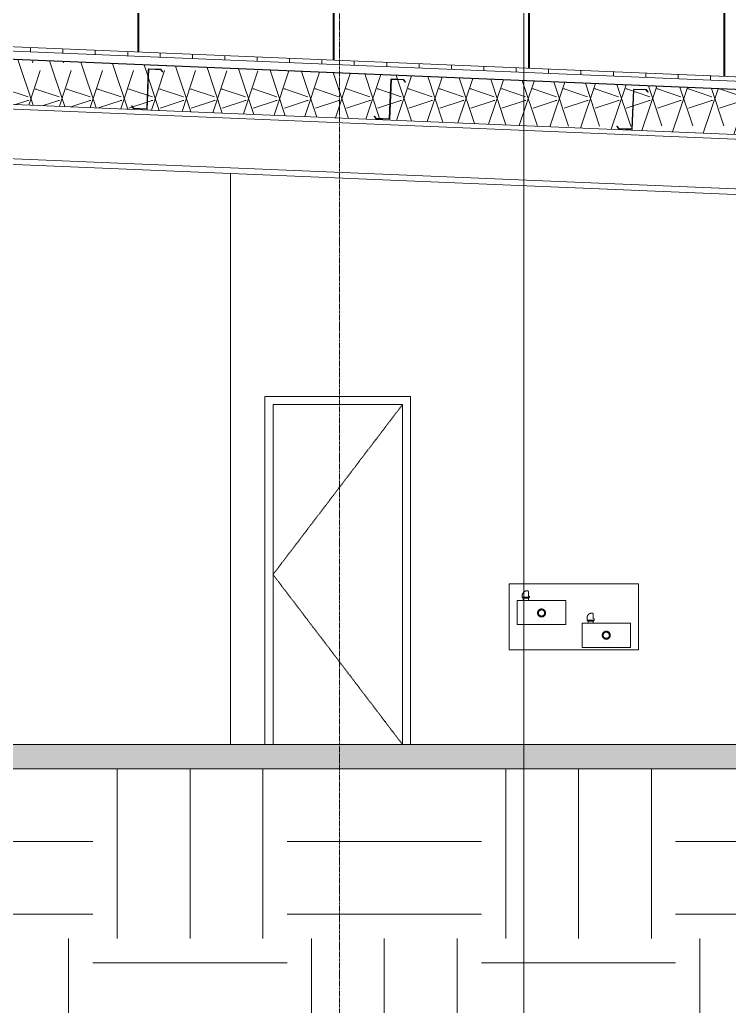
# Model space of a CAD drawing. Header units: inches. Extents: x 21386 to 98546, y -290 to 853.
# Drawn here: x 33033 to 33208.3, y -64.7 to 179.1 of the extents above; entities that cross this region are included whole.
import ezdxf

# ---------------------------------------------------------------- set-up
doc = ezdxf.new("R2010")
doc.units = ezdxf.units.IN
doc.header["$MEASUREMENT"] = 0
doc.linetypes.add('Dash 1_16_', pattern=[0.12499999999999999, 0.06249999999999999, -0.06249999999999999])
doc.linetypes.add('Grid Line 1_2_', pattern=[0.8749999999999999, 0.4999999999999999, -0.125, 0.125, -0.125])
for name, color, linetype, lineweight in [('A-CLNG', 13, 'Continuous', 13), ('A-CLNG-PATT', 13, 'Continuous', 25), ('A-DOOR', 31, 'Continuous', 13), ('A-DOOR-FRAM', 31, 'Continuous', 9), ('A-FLOR', 192, 'Continuous', 13), ('A-FLOR-LEVL', 51, 'Continuous', 9), ('A-FLOR-PATT', 8, 'Continuous', 25), ('A-ROOF', 132, 'Continuous', 13), ('A-WALL', 113, 'Continuous', 13), ('A-WALL-PATT', 111, 'Continuous', 25), ('C-TOPO', 7, 'Continuous', 13), ('G-ANNO-SYMB', 111, 'Continuous', 9), ('I-WALL', 2, 'Continuous', 13), ('P-SANR-FIXT', 6, 'Continuous', 13), ('S-BEAM', 12, 'Continuous', 13), ('S-GRID', 1, 'Continuous', 9)]:
    doc.layers.add(name, color=color, linetype=linetype, lineweight=lineweight)

# ---------------------------------------------------------------- blocks, each defined once
blk = doc.blocks.new('Drinking_Fountain-Haws_Corporation-Wall_Mounted_1119 - 1119-355849-Building Section - North_South looking East _ Fitness Center')
at = {"layer": 'P-SANR-FIXT', "color": 8, "lineweight": 9}
for p, q in [((22616.96697946672, 39.68753689481328), (22584.96697946672, 39.68753689481328)), ((22584.96697946672, 39.68753689481328), (22584.96697946672, 23.43753689481394)), ((22616.96697946672, 23.43753689481394), (22616.96697946672, 39.68753689481328)), ((22588.21697946672, 36.97804294692231), (22588.21697946672, 36.37395144957998)), ((22589.71697946672, 36.75793693775095), (22589.71697946672, 37.7579369377508)), ((22586.96697946672, 35.62617298817066), (22586.96697946672, 29.62617298817066)), ((22586.96697946672, 35.62617298817052), (22589.57137507111, 35.62617298817053)), ((22588.09846258453, 35.62617298817066), (22588.10368432663, 35.62188134886595)), ((22588.21697946672, 36.37395144957998), (22588.46697946672, 36.12395144958089)), ((22589.96697946672, 36.3739514495801), (22588.21697946672, 36.3739514495801)), ((22588.46697946672, 36.12395144958089), (22588.46697946672, 35.62617298817066)), ((22588.46697946672, 36.12395144958008), (22588.53731428609, 36.12395144958008)), ((22589.71697946672, 36.12395144958008), (22588.46697946672, 36.12395144958008)), ((22589.53392120496, 36.12395144958008), (22589.71697946672, 36.12395144958008)), ((22589.57137507112, 35.62617298817052), (22596.36258386232, 35.62617298817052)), ((22589.71697946672, 36.12395144958089), (22589.96697946672, 36.37395144957998)), ((22589.71697946672, 35.62617298817066), (22589.71697946672, 36.12395144958089)), ((22589.7998693368, 36.3739514495801), (22589.96697946672, 36.3739514495801)), ((22589.96697946672, 36.37395144957998), (22589.96697946672, 36.55522887517203)), ((22596.36258386232, 35.62617298817053), (22598.96697946672, 35.62617298817052)), ((22598.96697946672, 29.62617298817066), (22598.96697946672, 35.62617298817066)), ((22605.72166676022, 32.24895144958005), (22605.72166676022, 31.24895144957992)), ((22605.72166676022, 31.24895144957993), (22605.72166676022, 32.24895144958006)), ((22605.73920875562, 32.11916240944215), (22605.73920875562, 32.11916240944215)), ((22589.57137507111, 29.62617298817053), (22586.96697946672, 29.62617298817052)), ((22596.36258386232, 29.62617298817053), (22589.57137507112, 29.62617298817053)), ((22598.96697946672, 29.62617298817052), (22596.36258386232, 29.62617298817053)), ((22602.96697946672, 29.99999999999989), (22602.96697946672, 24.00000000000058)), ((22602.96697946672, 29.99999999999998), (22605.57137507111, 29.99999999999997)), ((22604.22166676022, 31.46905745875154), (22604.22166676022, 30.74895144958067)), ((22604.22166676022, 30.74895144958067), (22604.47166676021, 30.49895144958021)), ((22605.97166676022, 30.74895144958017), (22604.22166676022, 30.74895144958017)), ((22604.47166676021, 30.49895144958021), (22604.47166676021, 29.99999999999989)), ((22604.47166676022, 30.49895144958015), (22604.54200157959, 30.49895144958015)), ((22605.72166676022, 30.49895144958014), (22604.47166676022, 30.49895144958014)), ((22605.53860849846, 30.49895144958015), (22605.72166676022, 30.49895144958015)), ((22605.57137507111, 29.99999999999997), (22612.36258386233, 29.99999999999995)), ((22605.72166676022, 30.49895144958021), (22605.97166676021, 30.74895144958067)), ((22605.72166676022, 29.99999999999989), (22605.72166676022, 30.49895144958021)), ((22605.80455663029, 30.74895144958017), (22605.97166676022, 30.74895144958017)), ((22605.97166676021, 30.74895144958067), (22605.97166676021, 31.04624338700126)), ((22612.36258386232, 29.99999999999995), (22614.96697946672, 29.99999999999994)), ((22614.96697946672, 24.00000000000058), (22614.96697946672, 29.99999999999989)), ((22584.96697946672, 23.43753689481394), (22616.96697946672, 23.43753689481394)), ((22605.57137507111, 23.99999999999986), (22602.96697946672, 23.99999999999987)), ((22612.36258386233, 23.99999999999984), (22605.57137507111, 23.99999999999986)), ((22614.96697946672, 23.99999999999983), (22612.36258386232, 23.99999999999984))]:
    blk.add_line(p, q, dxfattribs=at)
at = {"layer": 'P-SANR-FIXT', "color": 8, "lineweight": 9, "flags": 128}
for points in [[(22592.96919890614, 33.49898478685657), (22592.92960949335, 33.49819289301161), (22592.89008341516, 33.49581847833918), (22592.85068390489, 33.49186534139529), (22592.81147399333, 33.48633980635589), (22592.77251640799, 33.47925071289831), (22592.73387347269, 33.47060940206087), (22592.69560700788, 33.4604296980964), (22592.65777823175, 33.44872788635997), (22592.62044766226, 33.43552268725387), (22592.58367502036, 33.42083522628048), (22592.54751913445, 33.40468900024315), (22592.51203784621, 33.38710983965996), (22592.47728791815, 33.36812586743748), (22592.44332494273, 33.34776745388206), (22592.41020325348, 33.32606716811177), (22592.37797583802, 33.30305972595455), (22592.34669425335, 33.27878193441132), (22592.31640854333, 33.2532726327678), (22592.28716715864, 33.2265726304662), (22592.25901687925, 33.19872464181402), (22592.23200273961, 33.16977321765251), (22592.20616795657, 33.13976467408396), (22592.18155386028, 33.10874701837759), (22592.15819982804, 33.07676987216485), (22592.13614322132, 33.04388439205821), (22592.11541932599, 33.01014318781166), (22592.09606129586, 32.97560023815311), (22592.07810009965, 32.94031080443472), (22592.06156447143, 32.90433134222042), (22592.04648086469, 32.86771941097584), (22592.03287340998, 32.83053358198129), (22592.02076387633, 32.79283334462946), (22592.0101716364, 32.75467901125729), (22592.00111363552, 32.71613162066127), (22591.99360436456, 32.67725284044162), (22591.98765583676, 32.63810486835326), (22591.98327756848, 32.59875033280139), (22591.98047656402, 32.55925219264612), (22591.97925730439, 32.51967363648726), (22591.97962174015, 32.48007798157131), (22591.98156928827, 32.44052857249847), (22591.98509683311, 32.4010886798875), (22591.99019873132, 32.36182139915366), (22591.99686682098, 32.32278954956781), (22592.00509043455, 32.28405557376494), (22592.01485641601, 32.24568143784212), (22592.02614914187, 32.20772853223196), (22592.03895054619, 32.17025757348609), (22592.05324014943, 32.13332850714585), (22592.06899509129, 32.09700041183954), (22592.08619016723, 32.06133140476971), (22592.10479786877, 32.02637854873809), (22592.12478842759, 31.99219776086), (22592.14612986303, 31.95884372310287), (22592.16878803337, 31.92636979481234), (22592.19272669036, 31.8948279273476), (22592.21790753726, 31.86426858096559), (22592.24429029008, 31.83474064410292), (22592.27183274204, 31.8062913551604), (22592.30049083111, 31.77896622693027), (22592.33021871045, 31.75280897378855), (22592.36096882179, 31.72786144176133), (22592.39269197151, 31.70416354157727), (22592.42533740935, 31.68175318482111), (22592.45885290957, 31.66066622328425), (22592.49318485451, 31.64093639160581), (22592.52827832039, 31.62259525330808), (22592.56407716516, 31.60567215029904), (22592.60052411828, 31.59019415593492), (22592.63756087242, 31.57618603170284), (22592.67512817667, 31.56367018761615), (22592.71316593135, 31.55266664635258), (22592.75161328418, 31.54319301123281), (22592.79040872759, 31.53526443805084), (22592.82949019713, 31.52889361083283), (22592.86879517082, 31.52409072154399), (22592.90826076906, 31.5208634537811), (22592.94782385532, 31.51921697048613), (22592.96919890614, 31.51898618948542)], [(22592.96919890614, 33.27148494801657), (22592.93870706043, 33.27087502977782), (22592.90826399516, 33.26904625080022), (22592.87791841275, 33.26600153673974), (22592.84771885966, 33.26174575848962), (22592.81771364872, 33.2562857243878), (22592.78795078189, 33.2496301693235), (22592.75847787339, 33.24178974076529), (22592.72934207359, 33.23277698172513), (22592.70058999355, 33.22260631069719), (22592.67226763048, 33.21129399858376), (22592.64442029411, 33.19885814267094), (22592.61709253423, 33.18531863767601), (22592.59032806943, 33.17069714391904), (22592.56416971715, 33.15501705267037), (22592.53865932518, 33.13830344873089), (22592.51383770468, 33.12058307030282), (22592.48974456498, 33.10188426620983), (22592.46641844993, 33.08223695055029), (22592.44389667637, 33.06167255483764), (22592.42221527432, 33.04022397771917), (22592.40140892939, 33.01792553234225), (22592.3815109273, 32.99481289146264), (22592.36255310061, 32.97092303037483), (22592.3445657778, 32.94629416776196), (22592.32757773476, 32.92096570454908), (22592.3116161487, 32.89497816087385), (22592.29670655479, 32.86837311126317), (22592.28287280518, 32.84119311812163), (22592.27013703092, 32.81348166363808), (22592.25851960654, 32.78528308023045), (22592.24803911743, 32.75664247961539), (22592.23871233015, 32.7276056806453), (22592.23055416556, 32.69821913600288), (22592.22357767498, 32.66852985789217), (22592.21779401932, 32.63858534282384), (22592.21321245119, 32.60843349563505), (22592.20984030011, 32.57812255284842), (22592.20768296082, 32.54770100550707), (22592.20674388459, 32.51721752159632), (22592.20702457375, 32.48672086818841), (22592.20852457925, 32.45625983342291), (22592.21124150141, 32.42588314845774), (22592.21517099372, 32.39563940950814), (22592.22030676984, 32.36557700010611), (22592.22664061363, 32.33574401369186), (22592.23416239228, 32.30618817668017), (22592.24286007255, 32.27695677210648), (22592.25271974002, 32.24809656398168), (22592.2637256213, 32.21965372248258), (22592.27586010935, 32.19167375008704), (22592.28910379157, 32.16420140878348), (22592.3034354809, 32.13728064845635), (22592.31883224968, 32.11095453657993), (22592.33526946638, 32.08526518931797), (22592.35272083494, 32.06025370414444), (22592.37115843692, 32.03596009410206), (22592.39055277607, 32.01242322378256), (22592.41087282559, 31.98968074715948), (22592.43208607773, 31.96776904734259), (22592.45415859583, 31.94672317837729), (22592.47705506855, 31.92657680916466), (22592.50073886642, 31.90736216959784), (22592.52517210043, 31.8891099990018), (22592.55031568261, 31.8718494969545), (22592.57612938858, 31.85560827657935), (22592.60257192194, 31.84041232036214), (22592.62960098025, 31.82628593859216), (22592.65717332281, 31.81325173046697), (22592.68524483974, 31.80133054793863), (22592.71377062259, 31.79054146235661), (22592.74270503622, 31.78090173395584), (22592.77200179172, 31.77242678424512), (22592.80161402054, 31.76513017133687), (22592.83149434943, 31.75902356825498), (22592.86159497622, 31.75411674426176), (22592.89186774636, 31.75041754922848), (22592.92226422985, 31.74793190107824), (22592.95273579882, 31.74666377631809), (22592.96919890614, 31.74648602832475)], [(22592.28169890615, 33.74999999999989), (22592.28169890615, 33.74920010666109), (22592.28169890615, 33.74680170630234)], [(22592.96919890614, 31.51898618948542), (22593.00878831894, 31.51977808333039), (22593.04831439713, 31.52215249800282), (22593.08771390741, 31.52610563494671), (22593.12692381896, 31.53163116998611), (22593.1658814043, 31.53872026344369), (22593.2045243396, 31.54736157428113), (22593.24279080441, 31.5575412782456), (22593.28061958054, 31.56924308998203), (22593.31795015003, 31.58244828908813), (22593.35472279193, 31.59713575006152), (22593.39087867784, 31.61328197609885), (22593.42635996608, 31.63086113668204), (22593.46110989414, 31.64984510890452), (22593.49507286956, 31.67020352245994), (22593.52819455881, 31.69190380823023), (22593.56042197427, 31.71491125038745), (22593.59170355894, 31.73918904193068), (22593.62198926896, 31.76469834357352), (22593.65123065365, 31.7913983458758), (22593.67938093304, 31.81924633452798), (22593.70639507268, 31.84819775868949), (22593.73222985572, 31.87820630225804), (22593.75684395201, 31.90922395796441), (22593.78019798425, 31.94120110417715), (22593.80225459097, 31.97408658428311), (22593.8229784863, 32.00782778853034), (22593.84233651643, 32.0423707381882), (22593.86029771265, 32.07766017190728), (22593.87683334086, 32.11363963412158), (22593.8919169476, 32.15025156536615), (22593.90552440231, 32.18743739436139), (22593.91763393596, 32.22513763171322), (22593.92822617589, 32.26329196508403), (22593.93728417677, 32.30183935568073), (22593.94479344772, 32.34071813590038), (22593.95074197553, 32.37986610798874), (22593.95512024381, 32.4192206435406), (22593.95792124827, 32.45871878369588), (22593.9591405079, 32.49829733985474), (22593.95877607214, 32.53789299477138), (22593.95682852401, 32.57744240384421), (22593.95330097918, 32.6168822964545), (22593.94819908097, 32.65614957718834), (22593.94153099131, 32.69518142677351), (22593.93330737774, 32.73391540257706), (22593.92354139628, 32.7722895384992), (22593.91224867042, 32.81024244411004), (22593.89944726611, 32.84771340285591), (22593.88515766286, 32.88464246919614), (22593.869402721, 32.92097056450314), (22593.85220764506, 32.95663957157229), (22593.83359994351, 32.99159242760391), (22593.8136093847, 33.025773215482), (22593.79226794925, 33.05912725323913), (22593.76960977892, 33.09160118152898), (22593.74567112193, 33.12314304899508), (22593.72049027503, 33.15370239537641), (22593.69410752221, 33.1832303322384), (22593.66656507025, 33.2116796211816), (22593.63790698118, 33.23900474941173), (22593.60817910184, 33.26516200255276), (22593.5774289905, 33.29010953458067), (22593.54570584078, 33.31380743476473), (22593.51306040294, 33.33621779152021), (22593.47954490272, 33.35730475305775), (22593.44521295778, 33.37703458473619), (22593.41011949189, 33.39537572303391), (22593.37432064713, 33.41229882604228), (22593.33787369401, 33.42777682040708), (22593.30083693987, 33.44178494463848), (22593.26326963562, 33.45430078872585), (22593.22523188094, 33.46530432998942), (22593.18678452811, 33.47477796510987), (22593.1479890847, 33.48270653829184), (22593.10890761515, 33.48907736550917), (22593.06960264147, 33.49388025479869), (22593.03013704323, 33.49710752256022), (22592.99057395697, 33.49875400585518), (22592.96919890614, 33.49898478685657)], [(22593.73165274107, 32.50088238140678), (22593.73137323854, 32.53125010815359), (22593.72987323304, 32.5617111429184), (22593.72715631088, 32.59208782788426), (22593.72322681857, 32.62233156683386), (22593.71809104245, 32.65239397623657), (22593.71175719866, 32.68222696265082), (22593.70423542001, 32.71178279966114), (22593.69553773974, 32.74101420423484), (22593.68567807228, 32.76987441236032), (22593.67467219099, 32.79831725385942), (22593.66253770294, 32.82629722625428), (22593.64929402072, 32.85376956755852), (22593.63496233139, 32.88069032788565), (22593.61956556261, 32.90701643976139), (22593.60312834591, 32.93270578702334), (22593.58567697735, 32.95771727219688), (22593.56723937537, 32.98201088223994), (22593.54784503622, 33.00554775255876), (22593.5275249867, 33.02829022918252), (22593.50631173456, 33.05020192900009), (22593.48423921646, 33.07124779796539), (22593.46134274374, 33.09139416717802), (22593.43765894587, 33.11060880674416), (22593.41322571186, 33.1288609773402), (22593.38808212968, 33.14612147938681), (22593.36226842371, 33.16236269976265), (22593.33582589035, 33.17755865597986), (22593.30879683204, 33.19168503774984), (22593.28122448948, 33.20471924587503), (22593.25315297255, 33.21664042840337), (22593.22462718969, 33.22742951398607), (22593.19569277607, 33.23706924238684), (22593.16639602057, 33.24554419209688), (22593.13678379175, 33.25284080500513), (22593.10690346286, 33.25894740808702), (22593.07680283607, 33.26385423208024), (22593.04653006593, 33.2675534271142), (22593.01613358244, 33.27003907526376), (22592.98566201347, 33.27130720002391), (22592.96919890614, 33.27148494801657)], [(22592.96919890614, 31.74648602832475), (22592.99969075186, 31.74709594656418), (22593.03013381713, 31.74892472554178), (22593.06047939954, 31.75196943960157), (22593.09067895263, 31.7562252178517), (22593.12068416356, 31.7616852519542), (22593.1504470304, 31.7683408070185), (22593.1799199389, 31.77618123557671), (22593.2090557387, 31.78519399461619), (22593.23780781874, 31.79536466564549), (22593.26613018181, 31.80667697775892), (22593.29397751818, 31.81911283367106), (22593.32130527806, 31.83265233866531), (22593.34806974286, 31.84727383242228), (22593.37422809514, 31.86295392367163), (22593.39973848711, 31.87966752761111), (22593.42456010761, 31.89738790603918), (22593.44865324731, 31.91608671013285), (22593.47197936235, 31.93573402579239), (22593.49450113592, 31.95629842150436), (22593.51618253797, 31.97774699862283), (22593.5369888829, 32.00004544399975), (22593.55688688499, 32.02315808487936), (22593.57584471168, 32.04704794596649), (22593.59383203448, 32.07167680858004), (22593.61082007754, 32.09700527179292), (22593.62678166359, 32.12299281546746), (22593.6416912575, 32.14959786507814), (22593.65552500711, 32.17677785822037), (22593.66826078137, 32.20448931270324), (22593.67987820575, 32.23268789611155), (22593.69035869486, 32.26132849672661), (22593.69968548214, 32.29036529569738), (22593.70784364673, 32.31975184033912), (22593.71482013731, 32.34944111844982), (22593.72060379297, 32.37938563351816), (22593.7251853611, 32.40953748070695), (22593.72855751218, 32.43984842349358), (22593.73071485147, 32.47026997083561), (22593.7316539277, 32.50075345474568)], [(22593.65669890614, 33.74588084453752), (22593.65669890614, 33.74871014397571), (22593.65669890614, 33.74994172023015)], [(22592.28169890615, 30.72729165180852), (22592.28169890615, 30.72286915546272), (22592.28169890615, 30.72003985602453), (22592.28169890615, 30.71880827977009)], [(22592.28169890615, 30.71875000000035), (22592.28169890615, 30.71957529020563), (22592.28169890615, 30.72204984053258), (22592.28169890615, 30.72616969222975)], [(22593.65669890614, 30.71875000000035), (22593.65669890614, 30.71954989333984), (22593.65669890614, 30.7219482936979), (22593.65669890614, 30.72594136414649)], [(22593.65669890614, 30.72299993994933), (22593.65669890614, 30.72008080936087), (22593.65669890614, 30.7188101301714)], [(22608.96697946672, 27.98999929868581), (22608.92739005392, 27.98920740484085), (22608.88786397573, 27.98683299016842), (22608.84846446546, 27.98287985322452), (22608.8092545539, 27.97735431818513), (22608.77029696856, 27.97026522472755), (22608.73165403326, 27.9616239138901), (22608.69338756845, 27.95144420992563), (22608.65555879232, 27.9397423981892), (22608.61822822283, 27.92653719908311), (22608.58145558094, 27.91184973810972), (22608.54529969502, 27.89570351207238), (22608.50981840679, 27.8781243514892), (22608.47506847872, 27.85914037926671), (22608.44110550331, 27.8387819657113), (22608.40798381405, 27.817081679941), (22608.37575639859, 27.79407423778378), (22608.34447481392, 27.76979644624056), (22608.3141891039, 27.74428714459771), (22608.28494771921, 27.71758714229544), (22608.25679743982, 27.68973915364325), (22608.22978330018, 27.66078772948175), (22608.20394851714, 27.63077918591387), (22608.17933442085, 27.59976153020683), (22608.15598038861, 27.56778438399409), (22608.13392378189, 27.53489890388813), (22608.11319988657, 27.50115769964089), (22608.09384185643, 27.46661474998303), (22608.07588066022, 27.43132531626396), (22608.059345032, 27.39534585404966), (22608.04426142526, 27.35873392280508), (22608.03065397056, 27.32154809381053), (22608.0185444369, 27.2838478564587), (22608.00795219697, 27.2456935230872), (22607.9988941961, 27.2071461324905), (22607.99138492514, 27.16826735227085), (22607.98543639733, 27.12911938018249), (22607.98105812905, 27.08976484463063), (22607.97825712459, 27.05026670447536), (22607.97703786496, 27.01068814831718), (22607.97740230072, 26.97109249339986), (22607.97934984885, 26.93154308432771), (22607.98287739368, 26.89210319171674), (22607.9879792919, 26.8528359109829), (22607.99464738155, 26.81380406139773), (22608.00287099513, 26.77507008559417), (22608.01263697658, 26.73669594967203), (22608.02392970245, 26.6987430440612), (22608.03673110676, 26.66127208531532), (22608.05102071001, 26.62434301897509), (22608.06677565186, 26.58801492366809), (22608.0839707278, 26.55234591659895), (22608.10257842935, 26.51739306056732), (22608.12256898816, 26.48321227268924), (22608.14391042361, 26.44985823493278), (22608.16656859395, 26.41738430664225), (22608.19050725094, 26.38584243917683), (22608.21568809783, 26.35528309279551), (22608.24207085065, 26.32575515593283), (22608.26961330262, 26.29730586698964), (22608.29827139169, 26.26998073875951), (22608.32799927102, 26.24382348561847), (22608.35874938236, 26.21887595359056), (22608.39047253209, 26.19517805340718), (22608.42311796993, 26.17276769665103), (22608.45663347014, 26.15168073511348), (22608.49096541509, 26.13195090343505), (22608.52605888097, 26.11360976513732), (22608.56185772573, 26.09668666212895), (22608.59830467886, 26.08120866776415), (22608.635341433, 26.06720054353276), (22608.67290873724, 26.05468469944538), (22608.71094649193, 26.04368115818182), (22608.74939384476, 26.03420752306204), (22608.78818928816, 26.02627894988007), (22608.82727075771, 26.01990812266275), (22608.86657573139, 26.01510523337254), (22608.90604132963, 26.01187796561101), (22608.94560441589, 26.01023148231605), (22608.96697946672, 26.01000070131466)], [(22608.96697946672, 27.76249945984581), (22608.936487621, 27.76188954160705), (22608.90604455573, 27.76006076262946), (22608.87569897332, 27.75701604856898), (22608.84549942023, 27.75276027031885), (22608.8154942093, 27.74730023621704), (22608.78573134246, 27.74064468115274), (22608.75625843396, 27.73280425259453), (22608.72712263416, 27.72379149355505), (22608.69837055413, 27.71362082252575), (22608.67004819105, 27.70230851041232), (22608.64220085468, 27.68987265450017), (22608.6148730948, 27.67633314950525), (22608.58810863, 27.66171165574827), (22608.56195027773, 27.6460315644996), (22608.53643988575, 27.62931796056012), (22608.51161826526, 27.61159758213206), (22608.48752512555, 27.59289877803906), (22608.46419901051, 27.57325146237952), (22608.44167723695, 27.55268706666687), (22608.41999583489, 27.53123848954841), (22608.39918948996, 27.50894004417149), (22608.37929148788, 27.48582740329187), (22608.36033366119, 27.46193754220474), (22608.34234633838, 27.43730867959119), (22608.32535829533, 27.41198021637764), (22608.30939670928, 27.38599267270377), (22608.29448711536, 27.35938762309309), (22608.28065336575, 27.33220762995087), (22608.2679175915, 27.30449617546731), (22608.25630016712, 27.27629759205968), (22608.24581967801, 27.24765699144462), (22608.23649289072, 27.21862019247386), (22608.22833472614, 27.18923364783212), (22608.22135823556, 27.15954436972141), (22608.2155745799, 27.12959985465307), (22608.21099301177, 27.09944800746428), (22608.20762086069, 27.06913706467765), (22608.2054635214, 27.03871551733631), (22608.20452444517, 27.00823203342555), (22608.20480513432, 26.97773538001832), (22608.20630513983, 26.94727434525283), (22608.20902206198, 26.91689766028697), (22608.21295155429, 26.88665392133738), (22608.21808733042, 26.85659151193466), (22608.2244211742, 26.82675852552109), (22608.23194295285, 26.79720268851009), (22608.24064063312, 26.7679712839364), (22608.25050030059, 26.73911107581092), (22608.26150618188, 26.71066823431182), (22608.27364066993, 26.68268826191696), (22608.28688435215, 26.65521592061271), (22608.30121604147, 26.62829516028626), (22608.31661281025, 26.60196904840985), (22608.33305002695, 26.57627970114789), (22608.35050139552, 26.55126821597435), (22608.36893899749, 26.52697460593129), (22608.38833333664, 26.50343773561247), (22608.40865338616, 26.48069525898871), (22608.42986663831, 26.45878355917183), (22608.4519391564, 26.43773769020653), (22608.47483562912, 26.4175913209939), (22608.498519427, 26.39837668142776), (22608.52295266101, 26.38012451083171), (22608.54809624318, 26.36286400878442), (22608.57390994915, 26.34662278840859), (22608.60035248251, 26.33142683219138), (22608.62738154083, 26.31730045042207), (22608.65495388338, 26.3042662422962), (22608.68302540031, 26.29234505976786), (22608.71155118317, 26.28155597418584), (22608.7404855968, 26.27191624578507), (22608.7697823523, 26.26344129607435), (22608.79939458111, 26.25614468316611), (22608.82927491, 26.2500380800849), (22608.8593755368, 26.24513125609167), (22608.88964830693, 26.24143206105771), (22608.92004479043, 26.23894641290816), (22608.95051635939, 26.23767828814733), (22608.96697946672, 26.23750054015466)], [(22608.28169890614, 28.12500000000058), (22608.28169890614, 28.12420010666109), (22608.28169890614, 28.12180170630302)], [(22608.96697946672, 26.01000070131466), (22609.00656887952, 26.0107925951603), (22609.0460949577, 26.01316700983205), (22609.08549446798, 26.01712014677594), (22609.12470437953, 26.02264568181534), (22609.16366196487, 26.02973477527292), (22609.20230490018, 26.03837608611105), (22609.24057136499, 26.04855579007484), (22609.27840014112, 26.06025760181127), (22609.3157307106, 26.07346280091736), (22609.3525033525, 26.08815026189075), (22609.38865923842, 26.10429648792809), (22609.42414052665, 26.12187564851127), (22609.45889045471, 26.14085962073376), (22609.49285343013, 26.16121803428985), (22609.52597511939, 26.18291832005946), (22609.55820253484, 26.20592576221669), (22609.58948411951, 26.23020355375991), (22609.61976982953, 26.25571285540344), (22609.64901121423, 26.28241285770503), (22609.67716149362, 26.31026084635722), (22609.70417563326, 26.33921227051872), (22609.7300104163, 26.36922081408728), (22609.75462451259, 26.40023846979364), (22609.77797854483, 26.43221561600638), (22609.80003515154, 26.46510109611302), (22609.82075904687, 26.49884230035958), (22609.840117077, 26.53338525001812), (22609.85807827322, 26.56867468373651), (22609.87461390144, 26.60465414595081), (22609.88969750817, 26.64126607719539), (22609.90330496288, 26.67845190619062), (22609.91541449653, 26.71615214354245), (22609.92600673646, 26.75430647691395), (22609.93506473734, 26.79285386750997), (22609.9425740083, 26.83173264772962), (22609.9485225361, 26.87088061981797), (22609.95290080439, 26.91023515536984), (22609.95570180885, 26.94973329552511), (22609.95692106847, 26.98931185168397), (22609.95655663271, 27.02890750660061), (22609.95460908459, 27.06845691567276), (22609.95108153976, 27.10789680828373), (22609.94597964154, 27.14716408901757), (22609.93931155189, 27.18619593860343), (22609.93108793832, 27.2249299144063), (22609.92132195686, 27.26330405032912), (22609.91002923099, 27.30125695593927), (22609.89722782668, 27.33872791468514), (22609.88293822344, 27.37565698102538), (22609.86718328157, 27.41198507633238), (22609.84998820564, 27.44765408340152), (22609.83138050409, 27.48260693943315), (22609.81138994528, 27.51678772731123), (22609.79004850983, 27.55014176506837), (22609.76739033949, 27.5826156933589), (22609.7434516825, 27.61415756082364), (22609.7182708356, 27.64471690720564), (22609.69188808279, 27.67424484406832), (22609.66434563082, 27.70269413301083), (22609.63568754175, 27.73001926124096), (22609.60595966242, 27.75617651438268), (22609.57520955108, 27.78112404640991), (22609.54348640135, 27.80482194659397), (22609.51084096351, 27.82723230335012), (22609.47732546329, 27.84831926488699), (22609.44299351835, 27.86804909656542), (22609.40790005247, 27.88639023486383), (22609.3721012077, 27.9033133378722), (22609.33565425458, 27.91879133223632), (22609.29861750044, 27.93279945646839), (22609.26105019619, 27.94531530055509), (22609.22301244151, 27.95631884181933), (22609.18456508869, 27.96579247693911), (22609.14576964528, 27.97372105012108), (22609.10668817573, 27.9800918773384), (22609.06738320205, 27.98489476662792), (22609.02791760381, 27.98812203439014), (22608.98835451755, 27.9897685176851), (22608.96697946672, 27.98999929868581)], [(22608.96697946672, 26.23750054015466), (22608.99747131244, 26.2381104583941), (22609.0279143777, 26.23993923737101), (22609.05825996011, 26.24298395143149), (22609.0884595132, 26.24723972968162), (22609.11846472414, 26.25269976378343), (22609.14822759097, 26.25935531884841), (22609.17770049948, 26.26719574740662), (22609.20683629927, 26.2762085064461), (22609.23558837931, 26.28637917747472), (22609.26391074238, 26.29769148958815), (22609.29175807876, 26.3101273455003), (22609.31908583864, 26.32366685049522), (22609.34585030343, 26.3382883442522), (22609.37200865571, 26.35396843550155), (22609.39751904769, 26.37068203944035), (22609.42234066818, 26.3884024178691), (22609.44643380789, 26.4071012219614), (22609.46975992293, 26.42674853762095), (22609.49228169649, 26.4473129333336), (22609.51396309855, 26.46876151045206), (22609.53476944347, 26.49105995582898), (22609.55466744556, 26.51417259670928), (22609.57362527225, 26.53806245779641), (22609.59161259506, 26.56269132040928), (22609.60860063811, 26.58801978362283), (22609.62456222416, 26.61400732729738), (22609.63947181807, 26.64061237690806), (22609.65330556768, 26.66779237005029), (22609.66604134194, 26.69550382453316), (22609.67765876632, 26.72370240794078), (22609.68813925543, 26.75234300855585), (22609.69746604271, 26.78137980752661), (22609.7056242073, 26.81076635216835), (22609.71260069788, 26.84045563027906), (22609.71838435354, 26.8704001453474), (22609.72296592168, 26.90055199253687), (22609.72633807275, 26.93086293532281), (22609.72849541204, 26.96128448266416), (22609.72943448827, 26.99176796657492), (22609.72915379912, 27.02226461998283), (22609.72765379362, 27.05272565474832), (22609.72493687146, 27.0831023397135), (22609.72100737915, 27.11334607866309), (22609.71587160302, 27.14340848806581), (22609.70953775924, 27.17324147448006), (22609.70201598059, 27.20279731149106), (22609.69331830031, 27.23202871606475), (22609.68345863285, 27.26088892418955), (22609.67245275156, 27.28933176568865), (22609.66031826351, 27.31731173808419), (22609.64707458129, 27.34478407938776), (22609.63274289196, 27.37170483971489), (22609.61734612318, 27.39803095159062), (22609.60090890649, 27.42372029885326), (22609.58345753792, 27.44873178402612), (22609.56501993594, 27.47302539406918), (22609.54562559679, 27.496562264388), (22609.52530554727, 27.51930474101176), (22609.50409229513, 27.54121644082864), (22609.48201977704, 27.56226230979394), (22609.45912330431, 27.58240867900657), (22609.43543950644, 27.60162331857271), (22609.41100627243, 27.61987548916944), (22609.38586269026, 27.63713599121605), (22609.36004898428, 27.65337721159188), (22609.33360645093, 27.66857316780909), (22609.30657739261, 27.68269954957908), (22609.27900505006, 27.69573375770427), (22609.25093353313, 27.70765494023261), (22609.22240775027, 27.71844402581531), (22609.19347333664, 27.72808375421608), (22609.16417658114, 27.73655870392611), (22609.13456435232, 27.74385531683436), (22609.10468402344, 27.74996191991625), (22609.07458339664, 27.75486874390948), (22609.0443106265, 27.75856793894275), (22609.01391414301, 27.761053587093), (22608.98344257405, 27.76232171185314), (22608.96697946672, 27.76249945984581)], [(22609.65669890614, 28.12088084453752), (22609.65669890614, 28.12371014397571), (22609.65669890615, 28.12494172023015)], [(22608.28169890614, 25.1022916518092), (22608.28169890614, 25.09786915546272), (22608.28169890614, 25.09503985602522), (22608.28169890614, 25.09380827977078)], [(22608.28169890614, 25.09375000000035), (22608.28169890614, 25.09457529020563), (22608.28169890614, 25.09704984053327), (22608.28169890614, 25.10116969222907)], [(22609.65669890614, 25.09375000000035), (22609.65669890614, 25.09454989333984), (22609.65669890614, 25.0969482936979), (22609.65669890614, 25.10094136414649)], [(22609.65669890614, 25.09799993995001), (22609.65669890614, 25.09508080936087), (22609.65669890615, 25.0938101301714)]]:
    blk.add_lwpolyline(points, dxfattribs=at)
at = {"layer": 'P-SANR-FIXT', "color": 8, "lineweight": 9}
for points, knots in [([(22589.46508434556, 38.00781251834258), (22589.39407283971, 38.00938853965583), (22589.28268236934, 38.0013622077268), (22589.13080869618, 37.96862297329443), (22589.01879963611, 37.93419692235501), (22588.92994112258, 37.89687440509002), (22588.8617714885, 37.86242351566733), (22588.81247206037, 37.83514470144506), (22588.76517000695, 37.80605920227643), (22588.71987575511, 37.77487053244636), (22588.67659450592, 37.74218757872328), (22588.63180876808, 37.7058167479645), (22588.58637134645, 37.66510933947621), (22588.54105704106, 37.61936933784807), (22588.49877626779, 37.57252870298423), (22588.4595222512, 37.52488549217413), (22588.42358000021, 37.4757342921915), (22588.39051784539, 37.42591518119456), (22588.36018172015, 37.37590127645215), (22588.33305140912, 37.32474956895345), (22588.31266415954, 37.28207220024944), (22588.29948077032, 37.25248396293311), (22588.29225063732, 37.2357121799553), (22588.28191220146, 37.20995249056308), (22588.26798986901, 37.17004747070278), (22588.25449745265, 37.12723697826566), (22588.2459327512, 37.10010262104922), (22588.24130317543, 37.08572046880189), (22588.23687459723, 37.07209070133386), (22588.23184524713, 37.05578436969535), (22588.2215244224, 37.01935331359513), (22588.21697946672, 36.9944520848275), (22588.21697946672, 36.97804294692225)], [0, 0, 0, 0, 0.1111111111111111, 0.1666666666666667, 0.2222222222222222, 0.2777777777777778, 0.3055555555555556, 0.3333333333333333, 0.361111111111111, 0.3888888888888888, 0.4166666666666666, 0.4444444444444444, 0.4791666666666666, 0.5138888888888888, 0.548611111111111, 0.5833333333333333, 0.6180555555555555, 0.6527777777777777, 0.6875, 0.7222222222222222, 0.7569444444444444, 0.7743055555555556, 0.7829861111111112, 0.7916666666666667, 0.826388888888889, 0.8611111111111112, 0.8784722222222223, 0.8871527777777779, 0.8958333333333334, 0.9131944444444444, 0.9305555555555556, 1, 1, 1, 1]), ([(22588.21697946672, 36.97804294692225), (22588.21697946672, 36.99117025724642), (22588.22047161107, 37.01423400659548), (22588.22925276164, 37.04700519531033), (22588.23541545399, 37.06745131560931), (22588.238858895, 37.0781661329017), (22588.2406512167, 37.08372981787414)], [0, 0, 0, 0, 0.05555555555555555, 0.08333333333333333, 0.09722222222222221, 0.1111111111111111, 0.1111111111111111, 0.1111111111111111, 0.1111111111111111]), ([(22589.71697946672, 37.7579369377508), (22589.71745935129, 37.76891506895713), (22589.71725368524, 37.78501438518956), (22589.71509948335, 37.80576333617036), (22589.71258330869, 37.82092873309134), (22589.70896401352, 37.83584947096467), (22589.70426349602, 37.85049468524166), (22589.69871491881, 37.86465689344931), (22589.69260960056, 37.87812118962346), (22589.68582187454, 37.89087897968901), (22589.67816451719, 37.90307799752611), (22589.66987467527, 37.91464784021959), (22589.66116212204, 37.92556691551732), (22589.65196503467, 37.93583652531005), (22589.6388223188, 37.94869737482186), (22589.60731560543, 37.9746589573498), (22589.54999661435, 38.00329472933608), (22589.4941998382, 38.00955742775256), (22589.46508434556, 38.00781251834257)], [0, 0, 0, 0, 0.07142857142857142, 0.1071428571428571, 0.1428571428571428, 0.1785714285714285, 0.2142857142857143, 0.25, 0.2857142857142857, 0.3214285714285714, 0.3571428571428571, 0.3928571428571428, 0.4285714285714285, 0.4642857142857143, 0.5, 0.5714285714285714, 0.7857142857142857, 1, 1, 1, 1]), ([(22589.71697946672, 36.75793693775094), (22589.71949940327, 36.75021683247002), (22589.72371662613, 36.73920345140218), (22589.73019196354, 36.72565337714261), (22589.73716992466, 36.71285724510701), (22589.74517152748, 36.70120610838703), (22589.75377432527, 36.69068682428046), (22589.76138593333, 36.68211160041044), (22589.77035469077, 36.67331729751161), (22589.77905989886, 36.66611759492108), (22589.78599126609, 36.66085860628504), (22589.7928692336, 36.65591136312434), (22589.80154937454, 36.65050722982863), (22589.81186670248, 36.64496258502974), (22589.82528314373, 36.63849213340526), (22589.8350834404, 36.63492075142797), (22589.84146871949, 36.63309317636259)], [0, 0, 0, 0, 0.1, 0.15, 0.2, 0.3, 0.35, 0.4, 0.475, 0.55, 0.5875, 0.625, 0.7, 0.7749999999999999, 0.85, 1, 1, 1, 1]), ([(22589.84146871949, 36.6330931763626), (22589.83295501404, 36.63552994311641), (22589.81983782097, 36.64074372727778), (22589.80385480353, 36.64919365758904), (22589.79460580775, 36.65481166478737), (22589.78656484505, 36.66034782824028), (22589.77731616782, 36.66744165850857), (22589.76866342814, 36.6749596195729), (22589.76195088787, 36.68163260006119), (22589.75541257779, 36.68877220136864), (22589.74727026543, 36.69845913633382), (22589.73963825849, 36.70920343168731), (22589.73411999783, 36.71844425899362), (22589.72631347923, 36.73294471233789), (22589.72075937155, 36.74635677982943), (22589.71697946672, 36.75793693775095)], [0, 0, 0, 0, 0.2, 0.3, 0.35, 0.4, 0.475, 0.55, 0.5875, 0.625, 0.7, 0.7749999999999999, 0.8125, 0.85, 1, 1, 1, 1]), ([(22589.84146871949, 36.63309317636259), (22589.84977941574, 36.6329626319079), (22589.86558329413, 36.6317683270867), (22589.88327545461, 36.62811490481175), (22589.89617906532, 36.62358534488675), (22589.90523110679, 36.61935992097195), (22589.91365975948, 36.61462089397032), (22589.92147316227, 36.60973667588054), (22589.9286508183, 36.60452114044043), (22589.93519816251, 36.59878734816682), (22589.94015183705, 36.59391854473356), (22589.94381848218, 36.59007367713387), (22589.94642289783, 36.58729280250896), (22589.94887595164, 36.58448503350709), (22589.95193849063, 36.58057014906615), (22589.95538336024, 36.57561940645638), (22589.95890701567, 36.5700238186413), (22589.961820791, 36.56539783976625), (22589.96411036265, 36.56181599737726), (22589.96630776409, 36.55787105124133), (22589.96697946672, 36.5560049172071), (22589.96697946672, 36.55522887517139)], [0, 0, 0, 0, 0.1, 0.2, 0.25, 0.3, 0.35, 0.4, 0.45, 0.5, 0.55, 0.575, 0.6, 0.625, 0.6499999999999999, 0.7, 0.75, 0.8, 0.8500000000000001, 0.9, 1, 1, 1, 1]), ([(22589.96697946672, 36.55522887517139), (22589.96697946672, 36.55600491720713), (22589.96630776409, 36.55787105124133), (22589.96411036265, 36.56181599737724), (22589.961820791, 36.56539783976623), (22589.95890701567, 36.57002381864129), (22589.95538336024, 36.57561940645643), (22589.95193849063, 36.58057014906617), (22589.94887595164, 36.58448503350709), (22589.94642289783, 36.58729280250896), (22589.94381848218, 36.59007367713387), (22589.94015183705, 36.5939185447336), (22589.93519816251, 36.59878734816676), (22589.9286508183, 36.60452114044043), (22589.92147316227, 36.60973667588055), (22589.91365975948, 36.61462089397032), (22589.90523110679, 36.61935992097196), (22589.89617906532, 36.62358534488675), (22589.88327545461, 36.62811490481175), (22589.86558329413, 36.63176832708667), (22589.84977941574, 36.63296263190789), (22589.84146871949, 36.63309317636261)], [0, 0, 0, 0, 0.1, 0.15, 0.2, 0.25, 0.3, 0.35, 0.375, 0.4, 0.425, 0.45, 0.5, 0.55, 0.6, 0.6499999999999999, 0.7, 0.75, 0.8, 0.9, 1, 1, 1, 1]), ([(22605.46977163905, 32.49882703017179), (22605.3987601332, 32.50040305148503), (22605.28736966284, 32.492376719556), (22605.13549598967, 32.45963748512361), (22605.0234869296, 32.42521143418423), (22604.93462841607, 32.38788891691922), (22604.866458782, 32.35343802749657), (22604.81715935386, 32.32615921327427), (22604.76985730044, 32.29707371410564), (22604.72456304861, 32.26588504427556), (22604.68128179941, 32.23320209055251), (22604.63649606158, 32.19683125979372), (22604.59105863995, 32.15612385130539), (22604.54574433455, 32.11038384967729), (22604.50346356129, 32.06354321481345), (22604.46420954469, 32.01590000400335), (22604.4282672937, 31.96674880402073), (22604.39520513888, 31.91692969302377), (22604.36486901364, 31.86691578828137), (22604.33773870262, 31.81576408078267), (22604.31735145304, 31.77308671207868), (22604.30416806382, 31.74349847476231), (22604.29693793081, 31.72672669178451), (22604.28659949495, 31.70096700239224), (22604.27267716251, 31.66106198253239), (22604.25918474614, 31.61825149009491), (22604.2506200447, 31.59111713287843), (22604.24599046892, 31.57673498063114), (22604.24156189073, 31.56310521316309), (22604.23653254063, 31.54679888152454), (22604.22621171589, 31.5103678254244), (22604.22166676022, 31.48546659665665), (22604.22166676022, 31.46905745875148)], [0, 0, 0, 0, 0.1111111111111111, 0.1666666666666667, 0.2222222222222222, 0.2777777777777778, 0.3055555555555556, 0.3333333333333333, 0.361111111111111, 0.3888888888888888, 0.4166666666666666, 0.4444444444444444, 0.4791666666666666, 0.5138888888888888, 0.548611111111111, 0.5833333333333333, 0.6180555555555555, 0.6527777777777777, 0.6875, 0.7222222222222222, 0.7569444444444444, 0.7743055555555556, 0.7829861111111112, 0.7916666666666667, 0.826388888888889, 0.8611111111111112, 0.8784722222222223, 0.8871527777777779, 0.8958333333333334, 0.9131944444444444, 0.9305555555555556, 1, 1, 1, 1]), ([(22605.72166676022, 32.24895144958006), (22605.72214664479, 32.25992958078638), (22605.72194097873, 32.2760288970188), (22605.71978677684, 32.29677784799961), (22605.71727060219, 32.3119432449206), (22605.71365130701, 32.32686398279392), (22605.70895078951, 32.3415091970709), (22605.7034022123, 32.35567140527855), (22605.69729689405, 32.36913570145269), (22605.69050916804, 32.38189349151826), (22605.68285181068, 32.39409250935536), (22605.67456196877, 32.40566235204881), (22605.66584941554, 32.41658142734657), (22605.65665232816, 32.42685103713927), (22605.6435096123, 32.43971188665112), (22605.61200289892, 32.46567346917892), (22605.55468390784, 32.49430924116531), (22605.4988871317, 32.50057193958175), (22605.46977163905, 32.49882703017179)], [0, 0, 0, 0, 0.07142857142857142, 0.1071428571428571, 0.1428571428571428, 0.1785714285714285, 0.2142857142857143, 0.25, 0.2857142857142857, 0.3214285714285714, 0.3571428571428571, 0.3928571428571428, 0.4285714285714285, 0.4642857142857143, 0.5, 0.5714285714285714, 0.7857142857142857, 1, 1, 1, 1]), ([(22605.69718818723, 32.36901491340821), (22605.69825602927, 32.36683283271397), (22605.70240451154, 32.35799391251455), (22605.70912664702, 32.34160997700502), (22605.71474293107, 32.32314935565953), (22605.71790508595, 32.30817070465389), (22605.72033061158, 32.29293835824208), (22605.72204941061, 32.27337818175942), (22605.72202667365, 32.25718504798479), (22605.72166676022, 32.24895144958005)], [0.7142857142857142, 0.7142857142857142, 0.7142857142857142, 0.7142857142857142, 0.7321428571428572, 0.7857142857142857, 0.8392857142857142, 0.8660714285714285, 0.8928571428571428, 0.9464285714285714, 1, 1, 1, 1]), ([(22604.22166676022, 31.46905745875147), (22604.22166676022, 31.48218476907564), (22604.22515890457, 31.5052485184247), (22604.23394005514, 31.53801970713956), (22604.24010274749, 31.55846582743851), (22604.24354618849, 31.56918064473093), (22604.24533851019, 31.57474432970336)], [0, 0, 0, 0, 0.05555555555555555, 0.08333333333333333, 0.09722222222222221, 0.1111111111111111, 0.1111111111111111, 0.1111111111111111, 0.1111111111111111]), ([(22605.72166676022, 31.24895144957992), (22605.72418669676, 31.241231344299), (22605.72840391962, 31.23021796323117), (22605.73487925704, 31.21666788897159), (22605.74185721816, 31.20387175693597), (22605.74985882098, 31.19222062021601), (22605.75846161876, 31.18170133610944), (22605.76281110908, 31.1768012081837), (22605.76501283193, 31.17445173951611)], [0, 0, 0, 0, 0.1, 0.15, 0.2, 0.3, 0.35, 0.4, 0.4, 0.4, 0.4]), ([(22605.76501013231, 31.17445117702104), (22605.76391411198, 31.17562759342259), (22605.75955705046, 31.18043250886199), (22605.75195755892, 31.18947364816286), (22605.74432555198, 31.20021794351628), (22605.73880729132, 31.2094587708226), (22605.73100077272, 31.22395922416686), (22605.72544666504, 31.23737129165849), (22605.72166676022, 31.24895144957993)], [0.6000000000000001, 0.6000000000000001, 0.6000000000000001, 0.6000000000000001, 0.625, 0.7, 0.7749999999999999, 0.8125, 0.85, 1, 1, 1, 1]), ([(22605.84615601299, 31.12410768819169), (22605.83764230753, 31.12654445494545), (22605.82452511447, 31.13175823910676), (22605.80854209703, 31.14020816941803), (22605.79929310125, 31.14582617661635), (22605.79469826542, 31.14898969858945), (22605.79239494694, 31.15064813820821)], [0, 0, 0, 0, 0.2, 0.3, 0.35, 0.4, 0.4, 0.4, 0.4]), ([(22605.79239627784, 31.15064977918258), (22605.79354499183, 31.1498175439871), (22605.79813520315, 31.14656559940026), (22605.80623666804, 31.14152174165751), (22605.81655399597, 31.13597709685871), (22605.82997043723, 31.12950664523428), (22605.8397707339, 31.12593526325703), (22605.84615601299, 31.12410768819168)], [0.6000000000000001, 0.6000000000000001, 0.6000000000000001, 0.6000000000000001, 0.625, 0.7, 0.7749999999999999, 0.85, 1, 1, 1, 1]), ([(22605.84615601299, 31.12410768819169), (22605.85446670924, 31.12397714373699), (22605.87027058762, 31.1227828389158), (22605.8879627481, 31.11912941664085), (22605.90086635881, 31.11459985671585), (22605.90991840029, 31.11037443280105), (22605.91834705298, 31.10563540579941), (22605.92616045577, 31.10075118770965), (22605.93333811179, 31.09553565226951), (22605.93988545601, 31.08980185999592), (22605.94483913054, 31.08493305656265), (22605.94850577567, 31.08108818896297), (22605.95111019132, 31.07830731433805), (22605.95356324513, 31.07549954533619), (22605.95662578413, 31.07158466089525), (22605.96007065374, 31.06663391828545), (22605.96359430917, 31.0610383304704), (22605.96650808449, 31.05641235159532), (22605.96879765614, 31.05283050920635), (22605.97099505759, 31.04888556307043), (22605.97166676022, 31.04701942903621), (22605.97166676022, 31.04624338700048)], [0, 0, 0, 0, 0.1, 0.2, 0.25, 0.3, 0.35, 0.4, 0.45, 0.5, 0.55, 0.575, 0.6, 0.625, 0.6499999999999999, 0.7, 0.75, 0.8, 0.8500000000000001, 0.9, 1, 1, 1, 1]), ([(22605.97166676022, 31.04624338700048), (22605.97166676022, 31.04701942903621), (22605.97099505759, 31.04888556307044), (22605.96879765614, 31.05283050920634), (22605.96650808449, 31.05641235159533), (22605.96359430917, 31.06103833047039), (22605.96007065374, 31.06663391828554), (22605.95662578413, 31.07158466089525), (22605.95356324513, 31.0754995453362), (22605.95111019132, 31.07830731433807), (22605.94850577567, 31.08108818896297), (22605.94483913054, 31.08493305656265), (22605.93988545601, 31.08980185999591), (22605.93333811179, 31.09553565226953), (22605.92616045577, 31.10075118770964), (22605.91834705298, 31.10563540579942), (22605.90991840029, 31.11037443280105), (22605.90086635881, 31.11459985671584), (22605.8879627481, 31.11912941664084), (22605.87027058762, 31.12278283891581), (22605.85446670924, 31.12397714373699), (22605.84615601299, 31.12410768819169)], [0, 0, 0, 0, 0.1, 0.15, 0.2, 0.25, 0.3, 0.35, 0.375, 0.4, 0.425, 0.45, 0.5, 0.55, 0.6, 0.6499999999999999, 0.7, 0.75, 0.8, 0.9, 1, 1, 1, 1])]:
    blk.add_open_spline(points, degree=3, knots=knots, dxfattribs=at)
blk = doc.blocks.new('Locker Rooms and Restrooms_rvt-3-Building Section - North_South looking East _ Fitness Center')
at = {"color": 8, "lineweight": 9}
blk.add_blockref('Drinking_Fountain-Haws_Corporation-Wall_Mounted_1119 - 1119-355849-Building Section - North_South looking East _ Fitness Center', (0, 0), dxfattribs=at)
blk = doc.blocks.new('Struct_Xcel_Sports Complex_rvt-3-Building Section - North_South looking East _ Fitness Center')
at = {"layer": 'A-FLOR-PATT', "lineweight": 9}
h = blk.add_hatch(dxfattribs=at)
h.set_pattern_fill('FP_45', color=256, style=0, pattern_type=2)
h.set_pattern_definition([(49.99999999999999, (22011.012, 102), (55.08540092433552, -4.819842010399984), [5.76, -63.36]), (355, (22011.012, 102), (-10.65568887076341, 57.76853117995548), [4.608000000000001, -50.688]), (100.451, (22015.602, 101.598), (44.42946763329039, 52.94866132228842), [4.895, -53.848]), (46.184, (22011.012, 117.36), (81.96444173651602, -12.71212223907837), [8.64, -95.04]), (96.636, (22017.842, 116.301), (71.78149636030851, 74.81237833590787), [7.343, -80.77199999999999]), (351.184, (22011.012, 117.36), (71.78194683429966, 74.81243234033883), [6.912000000000001, -76.032]), (21, (22018.692, 113.52), (45.84207144938917, -30.92146111083851), [5.76, -63.36]), (326, (22018.692, 113.52), (18.68706418402729, 55.69147629738364), [4.608000000000001, -50.688]), (71.45100000000001, (22022.512, 110.943), (64.52890835799828, 24.77010932808051), [4.895, -53.848]), (37.50000000000001, (22011.012, 102), (0.933894640541661, 25.56681620382889), [2.534, -47.53899999999999, 2.534, -48.922, -50.88]), (37.50000000000001, (22011.012, 102), (0.933894640541661, 25.56681620382889), [-101.53, 2.534, -48.346]), (7.499999999999999, (22011.012, 102), (20.20403996418253, 30.29130269773347), [2.534, -26.803, 2.534, -46.387, -19.392]), (7.499999999999999, (22011.012, 102), (20.20403996418253, 30.29130269773347), [-78.259, 2.534, -16.858]), (327.5, (21993.885, 102), (40.99778450279307, -1.732402627145404), [2.534, -16.666, 2.534, -57.37, -79.488]), (327.5, (21993.885, 102), (40.99778450279307, -1.732402627145404), [-79.104, 2.534, -76.954]), (317.5, (21986.205, 102), (44.78888311775997, 7.687838582048734), [2.534, -22.426, 2.534, -37.248, -56.448]), (317.5, (21986.205, 102), (44.78888311775997, 7.687838582048734), [-64.742, 2.534, -53.91399999999999])])
h.paths.add_polyline_path([(21132.30281039637, -5.999999999999999), (22790.80281039639, -5.999999999999999), (22790.80281039639, 0), (21132.30281039637, 0), (21132.30281039637, -1.687117618593674)], flags=0)
at = {"layer": 'A-FLOR', "color": 7}
for p, q in [((22790.80281039639, 0), (21132.30281039637, 0)), ((21132.30281039637, -5.999999999999999), (22790.80281039639, -5.999999999999999))]:
    blk.add_line(p, q, dxfattribs=at)
blk = doc.blocks.new('W-Wide Flange - 1_-3_ deep-1401279-Building Section - North_South looking East _ Fitness Center')
at = {"layer": 'S-BEAM', "color": 8, "lineweight": 9}
for p, q in [((22778.49662631851, 143.8373422682965), (22370.3028103962, 160.8454179317248)), ((22370.3028103962, 148.5547628321063), (22777.98540322944, 131.5679881307224)), ((22777.92878568863, 130.2091671513168), (22370.3028103962, 147.1935827885003))]:
    blk.add_line(p, q, dxfattribs=at)
blk = doc.blocks.new('Single-Flush - 32_ x 84_-460923-Building Section - North_South looking East _ Fitness Center')
at = {"layer": 'A-DOOR', "color": 8, "linetype": 'Dash 1_16_', "lineweight": 9}
for p, q in [((22558.61531039637, 83.99999999999997), (22526.61531039638, 41.99999999999998)), ((22558.61531039637, -1.773666454062932e-15), (22526.61531039638, 41.99999999999999))]:
    blk.add_line(p, q, dxfattribs=at)
at = {"layer": 'A-DOOR-FRAM', "color": 8}
for p, q in [((22524.61531039638, 85.99999999999997), (22524.61531039638, 0)), ((22560.61531039638, 85.99999999999997), (22524.61531039638, 85.99999999999997)), ((22560.61531039638, 0), (22560.61531039638, 85.99999999999997)), ((22526.61531039638, 0), (22526.61531039638, 83.99999999999997)), ((22526.61531039638, 83.99999999999997), (22558.61531039637, 83.99999999999997)), ((22558.61531039637, 83.99999999999997), (22558.61531039637, 0))]:
    blk.add_line(p, q, dxfattribs=at)
blk = doc.blocks.new('Girt_Z - 10_D-1732032-Building Section - North_South looking East _ Fitness Center')
at = {"layer": 'S-BEAM', "color": 7}
for p, q in [((22615.69729524349, 161.8028418743342), (22615.29659890047, 152.1861296417417)), ((22615.39807570337, 151.9942952537874), (22615.80657655931, 161.7983157964149)), ((22615.88501918889, 161.8732128307073), (22618.77188029845, 161.752926951142)), ((22618.82739182403, 161.8600838733133), (22615.89243842183, 161.9823735984054)), ((22618.77188029845, 161.752926951142), (22619.19850615272, 161.1992230364695)), ((22619.28514645831, 161.2659789206351), (22618.82739182403, 161.8600838733133)), ((22619.19850615272, 161.1992230364695), (22619.28514645831, 161.2659789206351)), ((22611.654887253, 152.7956591790348), (22611.5682469474, 152.7289032948692)), ((22611.5682469474, 152.7289032948692), (22612.02600158169, 152.134798342191)), ((22612.08151310727, 152.2419552643622), (22611.654887253, 152.7956591790348)), ((22612.02600158169, 152.134798342191), (22615.39807570337, 151.9942952537874)), ((22615.21938358784, 152.1112106610051), (22612.08151310727, 152.2419552643622))]:
    blk.add_line(p, q, dxfattribs=at)
for centre, radius, start, end in [((22615.8846326947, 161.7950361472006), 0.1874999999984359, 87.61405597030418, 177.6140559696127), ((22615.88466014978, 161.7950623134786), 0.07815134197465304, 89.7367735860734, 177.6140559680081), ((22615.21848794106, 152.1893842650504), 0.0781787346586504, 270.6564176744786, 357.6140559696091)]:
    blk.add_arc(centre, radius, start, end, dxfattribs=at)

msp = doc.modelspace()

# ---------------------------------------------------------------- hatches: boundary and pattern name
at = {"layer": 'A-CLNG-PATT', "lineweight": 9}
h = msp.add_hatch(dxfattribs=at)
h.set_pattern_fill('FP_34', color=8, style=0, pattern_type=2)
h.set_pattern_definition([(161.57, (22011.972, 102.96), (-7.680223697288786, -0.0009795936816989759), [0, -54.643, 6.067, 0]), (18.43, (22010.052, 102.96), (-7.680223697288786, 0.00097959368169942), [0, -54.643, 6.067, 0]), (108.43, (22011.972, 102.96), (3.838295292656201, -19.20136532245489), [18.21099999999999, -42.49899999999999]), (71.57, (22010.052, 102.96), (3.838295292656203, 19.20136532245489), [18.211, -42.499])])
h.paths.add_polyline_path([(33364.25239998411, 144.3106561816967), (33364.25239998411, 155.4453091119283), (32939.25239998658, 173.1536424451594), (32939.25239998658, 162.0189895149265), (33351.19808200255, 144.8545860975944)], flags=0)
at = {"layer": 'A-WALL-PATT', "lineweight": 9}
h = msp.add_hatch(dxfattribs=at)
h.set_pattern_fill('FP_23', color=8, style=0, pattern_type=2)
h.set_pattern_definition([(270, (23131.654, 100.524), (8, 4.898587196589413e-16), [])])
h.paths.add_polyline_path([(33367.25239998412, 157.384544470178), (33367.25239998412, 158.5000785249476), (33364.37739998433, 158.4895788159731), (33364.37739998433, 157.5043361368368), (33364.75239998415, 157.4887111368439)], flags=0)
h.paths.add_polyline_path([(33364.25239998411, 157.509544470179), (33364.25239998411, 158.5104121493075), (33015.62739998451, 173.0364538159592), (33015.62739998451, 239.4558058261834), (32941.87739998425, 239.4558058261834), (32941.87739998425, 175.1085028035079), (33340.73157568505, 158.4895788159731)], flags=0)
h = msp.add_hatch(dxfattribs=at)
h.set_pattern_fill('FP_39', color=8, style=0, pattern_type=2)
h.set_pattern_definition([(0, (22785.022, 0.75), (-193, 193), [48, -145]), (90, (22785.022, 0.75), (-193, 1.181784161177196e-14), [96.25, -96.75]), (180, (22833.022, 97), (-193, 193), [48, -145]), (90, (22833.022, 0.75), (-193, 1.181784161177196e-14), [96.25, -96.75]), (180, (22833.022, 97.25), (-193, 193), [48, -145]), (90, (22833.022, 97.25), (-193, 1.181784161177196e-14), [96.25, -96.75]), (0, (22785.022, 193.5), (-193, 193), [48, -145]), (90, (22785.022, 97.25), (-193, 1.181784161177196e-14), [96.25, -96.75]), (0, (22833.272, 48.75), (-193, 193), [48, -145]), (90, (22833.272, 0.5), (-193, 1.181784161177196e-14), [48.25, -144.75]), (90, (22881.272, 0.5), (-193, 1.181784161177196e-14), [48.25, -144.75]), (0, (22833.272, 145.25), (-193, 193), [48, -145]), (90, (22833.272, 49), (-193, 1.181784161177196e-14), [96.25, -96.75]), (180, (22881.272, 49), (-193, 193), [48, -145]), (90, (22881.272, 49), (-193, 1.181784161177196e-14), [96.25, -96.75]), (90, (22833.272, 145.5), (-193, 1.181784161177196e-14), [48, -145]), (180, (22881.272, 145.5), (-193, 193), [48, -145]), (90, (22881.272, 145.5), (-193, 1.181784161177196e-14), [48, -145]), (0, (22881.522, 0.75), (-193, 193), [48, -145]), (90, (22881.522, 0.75), (-193, 1.181784161177196e-14), [96.25, -96.75]), (180, (22929.522, 97), (-193, 193), [48, -145]), (90, (22929.522, 0.75), (-193, 1.181784161177196e-14), [96.25, -96.75]), (180, (22929.522, 97.25), (-193, 193), [48, -145]), (90, (22929.522, 97.25), (-193, 1.181784161177196e-14), [96.25, -96.75]), (180, (22929.522, 193.5), (-193, 193), [48, -145]), (90, (22881.522, 97.25), (-193, 1.181784161177196e-14), [96.25, -96.75]), (0, (22929.772, 48.75), (-193, 193), [48, -145]), (90, (22929.772, 0.5), (-193, 1.181784161177196e-14), [48.25, -144.75]), (90, (22977.772, 0.5), (-193, 1.181784161177196e-14), [48.25, -144.75]), (0, (22929.772, 145.25), (-193, 193), [48, -145]), (90, (22929.772, 49), (-193, 1.181784161177196e-14), [96.25, -96.75]), (180, (22977.772, 49), (-193, 193), [48, -145]), (90, (22977.772, 49), (-193, 1.181784161177196e-14), [96.25, -96.75]), (90, (22929.772, 145.5), (-193, 1.181784161177196e-14), [48, -145]), (180, (22977.772, 145.5), (-193, 193), [48, -145]), (90, (22977.772, 145.5), (-193, 1.181784161177196e-14), [48, -145])])
h.paths.add_polyline_path([(33364.75239998415, 158.4895788159731), (33364.75239998415, 239.4558058261739), (33015.62739998451, 239.4558058261739), (33015.62739998451, 173.0364538159592), (33364.25239998411, 158.5208968211054), (33364.25239998411, 161.0000000000002), (33364.37739998433, 161.0000000000002), (33364.37739998433, 158.5052038159667)], flags=0)
at = {"layer": 'C-TOPO', "lineweight": 9}
h = msp.add_hatch(dxfattribs=at)
h.set_pattern_fill('FP_33', color=8, style=0, pattern_type=2)
h.set_pattern_definition([(0, (22011.012, 102), (48, 48), [48, -48]), (0, (22011.012, 120), (48, 48), [48, -48]), (0, (22011.012, 138), (48, 48), [48, -48]), (90, (22017.012, 144), (-48, 48), [48, -48]), (90, (22035.012, 144), (-48, 48), [48, -48]), (90, (22053.012, 144), (-48, 48), [48, -48])])
h.paths.add_polyline_path([(32673.35745700255, -79.83111761859367), (33367.75239998425, -79.83111761859367), (33367.75239998425, -47.99999999999999), (33354.75239998429, -47.99999999999999), (33354.75239998429, -36.00000000000068), (33359.75239998428, -36.00000000000068), (33359.75239998428, -5.999999999999999), (31701.25239998426, -5.999999999999999), (31701.25239998426, -36.00000000000068), (31706.25239998426, -36.00000000000068), (31706.25239998426, -47.99999999999999), (31693.8972382108, -47.99999999999999), (31693.8972382108, -79.83111761859367), (32518.42245700255, -79.83111761859367)], flags=0)

# ---------------------------------------------------------------- linework, layer by layer
at = {"layer": 'A-CLNG', "color": 7}
for p, q in [((33364.25239998411, 155.4453091119288), (32939.25239998658, 173.1536424451592)), ((32939.25239998658, 162.0189895149266), (33364.25239998411, 144.3106561816963))]:
    msp.add_line(p, q, dxfattribs=at)
at = {"layer": 'A-FLOR-LEVL', "linetype": 'Grid Line 1_2_'}
msp.add_line((30930.55041926752, 0), (34295.10436802142, 0), dxfattribs=at)
at = {"layer": 'A-ROOF', "color": 7}
for p, q in [((33430.56489998444, 154.7465236368317), (32939.25239998449, 175.2178778034986)), ((32939.25239998449, 173.2161424452545), (33430.56489998444, 152.7447882785876))]:
    msp.add_line(p, q, dxfattribs=at)
at = {"layer": 'A-WALL', "color": 8, "lineweight": 9}
msp.add_line((33015.62739998451, 173.0364538159592), (33364.25239998406, 158.5104121493103), dxfattribs=at)
at = {"layer": 'G-ANNO-SYMB'}
msp.add_line((33157.57987785734, 545.1570754422744), (33157.57987785734, -79.66080684492748), dxfattribs=at)
at = {"layer": 'I-WALL', "color": 8, "lineweight": 9}
msp.add_line((33085.06489998427, 0), (33085.06489998427, 141.1180619551598), dxfattribs=at)
at = {"layer": 'S-GRID', "linetype": 'Grid Line 1_2_'}
msp.add_line((33112.00239998424, -273.1608068449274), (33112.00239998424, 738.6570754422745), dxfattribs=at)
msp.add_line((33112.00239998424, -273.1608068449274), (33112.00239998424, 738.6570754422745), dxfattribs=at)

# ---------------------------------------------------------------- block references
at = {"color": 170, "lineweight": 5}
for name in ['Locker Rooms and Restrooms_rvt-3-Building Section - North_South looking East _ Fitness Center', 'Struct_Xcel_Sports Complex_rvt-3-Building Section - North_South looking East _ Fitness Center']:
    msp.add_blockref(name, (10568.94958958789, 0), dxfattribs=at)
at = {"layer": 'A-DOOR', "color": 8, "lineweight": 9}
msp.add_blockref('Single-Flush - 32_ x 84_-460923-Building Section - North_South looking East _ Fitness Center', (10568.94958958789, 0), dxfattribs=at)
at = {"layer": 'S-BEAM', "color": 8, "lineweight": 9}
for name, p in [('Girt_Z - 10_D-1732032-Building Section - North_South looking East _ Fitness Center', (10449.05362081681, 4.995665365461263)), ('Girt_Z - 10_D-1732032-Building Section - North_South looking East _ Fitness Center', (10509.00160520235, 2.497832682730631)), ('Girt_Z - 10_D-1732032-Building Section - North_South looking East _ Fitness Center', (10568.94958958789, 0)), ('W-Wide Flange - 1_-3_ deep-1401279-Building Section - North_South looking East _ Fitness Center', (10568.94958958789, 0))]:
    msp.add_blockref(name, p, dxfattribs=at)

doc.saveas('drawing.dxf')
